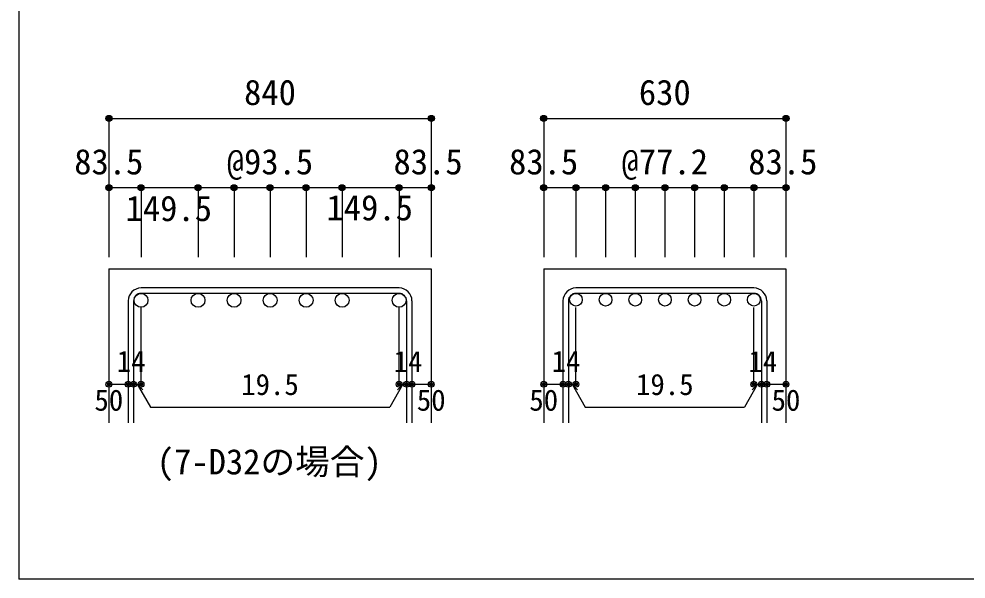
# Model space of a CAD drawing. Units: millimetres at full size, sheet at 1:30. Extents: x -5973 to 5954, y -4195 to 4201.
# Drawn here: x -5973 to -3514, y -4195 to -2742 of the extents above; entities that cross this region are included whole.
import ezdxf
from ezdxf.enums import TextEntityAlignment as Align

# ---------------------------------------------------------------- set-up
doc = ezdxf.new("R2010")
doc.units = ezdxf.units.MM
doc.header["$LTSCALE"] = 30
doc.header["$PDMODE"] = 32
doc.header["$PDSIZE"] = 15
for name, color, linetype in [('0-1_躯体線', 2, 'Continuous'), ('0-5_基礎梁筋', 7, 'Continuous'), ('0-6_スタラップ筋', 7, 'Continuous'), ('0-7_文字', 4, 'Continuous'), ('0-D_寸法', 4, 'Continuous'), ('F-0_枠', 6, 'Continuous')]:
    doc.layers.add(name, color=color, linetype=linetype)
doc.styles.add('ＭＳ ゴシック', font='')
doc.styles.get('ＭＳ ゴシック').set_extended_font_data('MS Gothic')

msp = doc.modelspace()

# ---------------------------------------------------------------- linework, layer by layer
at = {"layer": '0-1_躯体線'}
for p, q in [((-5739.36, -3389.89), (-5739.36, -3789.89)), ((-5739.36, -3389.89), (-4902.36, -3389.89)), ((-4902.36, -3389.89), (-4902.36, -3789.89)), ((-4610.3, -3389.89), (-4610.3, -3789.89)), ((-4610.3, -3389.89), (-3981.3, -3389.89)), ((-3981.3, -3389.89), (-3981.3, -3789.89))]:
    msp.add_line(p, q, dxfattribs=at)
at = {"layer": '0-5_基礎梁筋', "color": 3}
for centre, radius in [((-5655.86, -3471.89), 18), ((-5507.86, -3471.89), 18), ((-5414.36, -3471.89), 18), ((-5320.86, -3471.89), 18), ((-5227.36, -3471.89), 18), ((-5133.86, -3471.89), 18), ((-4985.86, -3471.89), 18), ((-4526.8, -3470.39), 16.5), ((-4449.8, -3470.39), 16.5), ((-4372.8, -3470.39), 16.5), ((-4295.8, -3470.39), 16.5), ((-4218.8, -3470.39), 16.5), ((-4141.8, -3470.39), 16.5), ((-4064.8, -3470.39), 16.5)]:
    msp.add_circle(centre, radius, dxfattribs=at)
at = {"layer": '0-6_スタラップ筋'}
for p, q in [((-4985.86, -3439.89), (-5655.86, -3439.89)), ((-4064.8, -3439.89), (-4526.8, -3439.89)), ((-4985.86, -3453.89), (-5655.86, -3453.89)), ((-4064.8, -3453.89), (-4526.8, -3453.89)), ((-5689.36, -3473.39), (-5689.36, -3789.89)), ((-5675.36, -3473.39), (-5675.36, -3789.89)), ((-4966.36, -3473.39), (-4966.36, -3789.89)), ((-4952.36, -3473.39), (-4952.36, -3789.89)), ((-4560.3, -3473.39), (-4560.3, -3789.89)), ((-4546.3, -3473.39), (-4546.3, -3789.89)), ((-4045.3, -3473.39), (-4045.3, -3789.89)), ((-4031.3, -3473.39), (-4031.3, -3789.89))]:
    msp.add_line(p, q, dxfattribs=at)
for centre, radius, start, end in [((-5655.86, -3473.39), 33.5, 90, 180), ((-4985.86, -3473.39), 33.5, 0, 90), ((-4526.8, -3473.39), 33.5, 90, 180), ((-4064.8, -3473.39), 33.5, 0, 90), ((-5655.86, -3473.39), 19.5, 90, 180), ((-4985.86, -3473.39), 19.5, 0, 90), ((-4526.8, -3473.39), 19.5, 90, 180), ((-4064.8, -3473.39), 19.5, 0, 90)]:
    msp.add_arc(centre, radius, start, end, dxfattribs=at)
at = {"layer": '0-D_寸法'}
for p, q in [((-5739.36, -2999.89), (-5739.36, -3179.89)), ((-5739.36, -2999.89), (-4902.36, -2999.89)), ((-4902.36, -2999.89), (-4902.36, -3179.89)), ((-4610.3, -2999.89), (-4610.3, -3179.89)), ((-4610.3, -2999.89), (-3981.3, -2999.89)), ((-3981.3, -2999.89), (-3981.3, -3179.89)), ((-5655.86, -3179.89), (-5739.36, -3179.89)), ((-5739.36, -3179.89), (-5739.36, -3359.89)), ((-5320.86, -3179.89), (-5655.86, -3179.89)), ((-5655.86, -3179.89), (-5655.86, -3359.89)), ((-5507.86, -3179.89), (-5507.86, -3359.89)), ((-5414.36, -3179.89), (-5414.36, -3359.89)), ((-4985.86, -3179.89), (-5320.86, -3179.89)), ((-5320.86, -3179.89), (-5320.86, -3359.89)), ((-5227.36, -3179.89), (-5227.36, -3359.89)), ((-5133.86, -3179.89), (-5133.86, -3359.89)), ((-4902.36, -3179.89), (-4985.86, -3179.89)), ((-4985.86, -3179.89), (-4985.86, -3359.89)), ((-4902.36, -3179.89), (-4902.36, -3359.89)), ((-4526.8, -3179.89), (-4610.3, -3179.89)), ((-4610.3, -3179.89), (-4610.3, -3359.89)), ((-4295.8, -3179.89), (-4526.8, -3179.89)), ((-4526.8, -3179.89), (-4526.8, -3359.89)), ((-4449.8, -3179.89), (-4449.8, -3359.89)), ((-4372.8, -3179.89), (-4372.8, -3359.89)), ((-4295.8, -3179.89), (-4295.8, -3359.89)), ((-4064.8, -3179.89), (-4295.8, -3179.89)), ((-4218.8, -3179.89), (-4218.8, -3359.89)), ((-4141.8, -3179.89), (-4141.8, -3359.89)), ((-3981.3, -3179.89), (-4064.8, -3179.89)), ((-4064.8, -3179.89), (-4064.8, -3359.89)), ((-3981.3, -3179.89), (-3981.3, -3359.89)), ((-5655.86, -3689.89), (-5655.86, -3490.56)), ((-4985.86, -3689.89), (-4985.86, -3490.56)), ((-4526.8, -3689.89), (-4526.8, -3490.56)), ((-4064.8, -3689.89), (-4064.8, -3490.56)), ((-5739.36, -3689.89), (-5689.36, -3689.89)), ((-5689.36, -3689.89), (-5655.86, -3689.89)), ((-5665.61, -3689.89), (-5651.47, -3704.04)), ((-5665.61, -3689.89), (-5631.39, -3749.17)), ((-4976.11, -3689.89), (-5010.33, -3749.17)), ((-4976.11, -3689.89), (-4990.25, -3704.04)), ((-4985.86, -3689.89), (-4902.36, -3689.89)), ((-4966.36, -3689.89), (-4952.36, -3689.89)), ((-4610.3, -3689.89), (-4560.3, -3689.89)), ((-4560.3, -3689.89), (-4526.8, -3689.89)), ((-4536.55, -3689.89), (-4522.41, -3704.04)), ((-4536.55, -3689.89), (-4502.33, -3749.17)), ((-4055.05, -3689.89), (-4089.27, -3749.17)), ((-4055.05, -3689.89), (-4069.19, -3704.04)), ((-4064.8, -3689.89), (-3981.3, -3689.89)), ((-4045.3, -3689.89), (-4031.3, -3689.89)), ((-5631.39, -3749.17), (-5010.33, -3749.17)), ((-4502.33, -3749.17), (-4089.27, -3749.17))]:
    msp.add_line(p, q, dxfattribs=at)
for points in [[(-4902.36, -2999.89), (-4902.36, -3179.89), (-4902.36, -3359.89)], [(-3981.3, -2999.89), (-3981.3, -3179.89), (-3981.3, -3359.89)]]:
    msp.add_lwpolyline(points, dxfattribs=at)
for centre, radius in [((-5739.36, -2999.89), 8), ((-5739.36, -2999.89), 7.2), ((-5739.36, -2999.89), 6.4), ((-5739.36, -2999.89), 5.6), ((-5739.36, -2999.89), 4.8), ((-5739.36, -2999.89), 4), ((-5739.36, -2999.89), 3.2), ((-5739.36, -2999.89), 2.4), ((-5739.36, -2999.89), 1.6), ((-5739.36, -2999.89), 0.8), ((-4902.36, -2999.89), 8), ((-4902.36, -2999.89), 7.2), ((-4902.36, -2999.89), 6.4), ((-4902.36, -2999.89), 5.6), ((-4902.36, -2999.89), 4.8), ((-4902.36, -2999.89), 4), ((-4902.36, -2999.89), 3.2), ((-4902.36, -2999.89), 2.4), ((-4902.36, -2999.89), 1.6), ((-4902.36, -2999.89), 0.8), ((-4610.3, -2999.89), 8), ((-4610.3, -2999.89), 7.2), ((-4610.3, -2999.89), 6.4), ((-4610.3, -2999.89), 5.6), ((-4610.3, -2999.89), 4.8), ((-4610.3, -2999.89), 4), ((-4610.3, -2999.89), 3.2), ((-4610.3, -2999.89), 2.4), ((-4610.3, -2999.89), 1.6), ((-4610.3, -2999.89), 0.8), ((-3981.3, -2999.89), 8), ((-3981.3, -2999.89), 7.2), ((-3981.3, -2999.89), 6.4), ((-3981.3, -2999.89), 5.6), ((-3981.3, -2999.89), 4.8), ((-3981.3, -2999.89), 4), ((-3981.3, -2999.89), 3.2), ((-3981.3, -2999.89), 2.4), ((-3981.3, -2999.89), 1.6), ((-3981.3, -2999.89), 0.8), ((-5739.36, -3179.89), 8), ((-5655.86, -3179.89), 8), ((-5507.86, -3179.89), 8), ((-5414.36, -3179.89), 8), ((-5320.86, -3179.89), 8), ((-5227.36, -3179.89), 8), ((-5133.86, -3179.89), 8), ((-4985.86, -3179.89), 8), ((-4902.36, -3179.89), 8), ((-4610.3, -3179.89), 8), ((-4526.8, -3179.89), 8), ((-4449.8, -3179.89), 8), ((-4372.8, -3179.89), 8), ((-4295.8, -3179.89), 8), ((-4218.8, -3179.89), 8), ((-4141.8, -3179.89), 8), ((-4064.8, -3179.89), 8), ((-3981.3, -3179.89), 8), ((-5739.36, -3179.89), 7.2), ((-5739.36, -3179.89), 6.4), ((-5739.36, -3179.89), 5.6), ((-5739.36, -3179.89), 4.8), ((-5739.36, -3179.89), 4), ((-5739.36, -3179.89), 3.2), ((-5739.36, -3179.89), 2.4), ((-5739.36, -3179.89), 1.6), ((-5739.36, -3179.89), 0.8), ((-5655.86, -3179.89), 7.2), ((-5655.86, -3179.89), 6.4), ((-5655.86, -3179.89), 5.6), ((-5655.86, -3179.89), 4.8), ((-5655.86, -3179.89), 4), ((-5655.86, -3179.89), 3.2), ((-5655.86, -3179.89), 2.4), ((-5655.86, -3179.89), 1.6), ((-5655.86, -3179.89), 0.8), ((-5507.86, -3179.89), 7.2), ((-5507.86, -3179.89), 6.4), ((-5507.86, -3179.89), 5.6), ((-5507.86, -3179.89), 4.8), ((-5507.86, -3179.89), 4), ((-5507.86, -3179.89), 3.2), ((-5507.86, -3179.89), 2.4), ((-5507.86, -3179.89), 1.6), ((-5507.86, -3179.89), 0.8), ((-5414.36, -3179.89), 7.2), ((-5414.36, -3179.89), 6.4), ((-5414.36, -3179.89), 5.6), ((-5414.36, -3179.89), 4.8), ((-5414.36, -3179.89), 4), ((-5414.36, -3179.89), 3.2), ((-5414.36, -3179.89), 2.4), ((-5414.36, -3179.89), 1.6), ((-5414.36, -3179.89), 0.8), ((-5320.86, -3179.89), 7.2), ((-5320.86, -3179.89), 6.4), ((-5320.86, -3179.89), 5.6), ((-5320.86, -3179.89), 4.8), ((-5320.86, -3179.89), 4), ((-5320.86, -3179.89), 3.2), ((-5320.86, -3179.89), 2.4), ((-5320.86, -3179.89), 1.6), ((-5320.86, -3179.89), 0.8), ((-5227.36, -3179.89), 7.2), ((-5227.36, -3179.89), 6.4), ((-5227.36, -3179.89), 5.6), ((-5227.36, -3179.89), 4.8), ((-5227.36, -3179.89), 4), ((-5227.36, -3179.89), 3.2), ((-5227.36, -3179.89), 2.4), ((-5227.36, -3179.89), 1.6), ((-5227.36, -3179.89), 0.8), ((-5133.86, -3179.89), 7.2), ((-5133.86, -3179.89), 6.4), ((-5133.86, -3179.89), 5.6), ((-5133.86, -3179.89), 4.8), ((-5133.86, -3179.89), 4), ((-5133.86, -3179.89), 3.2), ((-5133.86, -3179.89), 2.4), ((-5133.86, -3179.89), 1.6), ((-5133.86, -3179.89), 0.8), ((-4985.86, -3179.89), 7.2), ((-4985.86, -3179.89), 6.4), ((-4985.86, -3179.89), 5.6), ((-4985.86, -3179.89), 4.8), ((-4985.86, -3179.89), 4), ((-4985.86, -3179.89), 3.2), ((-4985.86, -3179.89), 2.4), ((-4985.86, -3179.89), 1.6), ((-4985.86, -3179.89), 0.8), ((-4902.36, -3179.89), 7.2), ((-4902.36, -3179.89), 6.4), ((-4902.36, -3179.89), 5.6), ((-4902.36, -3179.89), 4.8), ((-4902.36, -3179.89), 4), ((-4902.36, -3179.89), 3.2), ((-4902.36, -3179.89), 2.4), ((-4902.36, -3179.89), 1.6), ((-4902.36, -3179.89), 0.8), ((-4610.3, -3179.89), 7.2), ((-4610.3, -3179.89), 6.4), ((-4610.3, -3179.89), 5.6), ((-4610.3, -3179.89), 4.8), ((-4610.3, -3179.89), 4), ((-4610.3, -3179.89), 3.2), ((-4610.3, -3179.89), 2.4), ((-4610.3, -3179.89), 1.6), ((-4610.3, -3179.89), 0.8), ((-4526.8, -3179.89), 7.2), ((-4526.8, -3179.89), 6.4), ((-4526.8, -3179.89), 5.6), ((-4526.8, -3179.89), 4.8), ((-4526.8, -3179.89), 4), ((-4526.8, -3179.89), 3.2), ((-4526.8, -3179.89), 2.4), ((-4526.8, -3179.89), 1.6), ((-4526.8, -3179.89), 0.8), ((-4449.8, -3179.89), 7.2), ((-4449.8, -3179.89), 6.4), ((-4449.8, -3179.89), 5.6), ((-4449.8, -3179.89), 4.8), ((-4449.8, -3179.89), 4), ((-4449.8, -3179.89), 3.2), ((-4449.8, -3179.89), 2.4), ((-4449.8, -3179.89), 1.6), ((-4449.8, -3179.89), 0.8), ((-4372.8, -3179.89), 7.2), ((-4372.8, -3179.89), 6.4), ((-4372.8, -3179.89), 5.6), ((-4372.8, -3179.89), 4.8), ((-4372.8, -3179.89), 4), ((-4372.8, -3179.89), 3.2), ((-4372.8, -3179.89), 2.4), ((-4372.8, -3179.89), 1.6), ((-4372.8, -3179.89), 0.8), ((-4295.8, -3179.89), 7.2), ((-4295.8, -3179.89), 6.4), ((-4295.8, -3179.89), 5.6), ((-4295.8, -3179.89), 4.8), ((-4295.8, -3179.89), 4), ((-4295.8, -3179.89), 3.2), ((-4295.8, -3179.89), 2.4), ((-4295.8, -3179.89), 1.6), ((-4295.8, -3179.89), 0.8), ((-4218.8, -3179.89), 7.2), ((-4218.8, -3179.89), 6.4), ((-4218.8, -3179.89), 5.6), ((-4218.8, -3179.89), 4.8), ((-4218.8, -3179.89), 4), ((-4218.8, -3179.89), 3.2), ((-4218.8, -3179.89), 2.4), ((-4218.8, -3179.89), 1.6), ((-4218.8, -3179.89), 0.8), ((-4141.8, -3179.89), 7.2), ((-4141.8, -3179.89), 6.4), ((-4141.8, -3179.89), 5.6), ((-4141.8, -3179.89), 4.8), ((-4141.8, -3179.89), 4), ((-4141.8, -3179.89), 3.2), ((-4141.8, -3179.89), 2.4), ((-4141.8, -3179.89), 1.6), ((-4141.8, -3179.89), 0.8), ((-4064.8, -3179.89), 7.2), ((-4064.8, -3179.89), 6.4), ((-4064.8, -3179.89), 5.6), ((-4064.8, -3179.89), 4.8), ((-4064.8, -3179.89), 4), ((-4064.8, -3179.89), 3.2), ((-4064.8, -3179.89), 2.4), ((-4064.8, -3179.89), 1.6), ((-4064.8, -3179.89), 0.8), ((-3981.3, -3179.89), 7.2), ((-3981.3, -3179.89), 6.4), ((-3981.3, -3179.89), 5.6), ((-3981.3, -3179.89), 4.8), ((-3981.3, -3179.89), 4), ((-3981.3, -3179.89), 3.2), ((-3981.3, -3179.89), 2.4), ((-3981.3, -3179.89), 1.6), ((-3981.3, -3179.89), 0.8), ((-5739.36, -3689.89), 4), ((-5739.36, -3689.89), 3.6), ((-5739.36, -3689.89), 3.2), ((-5739.36, -3689.89), 2.8), ((-5739.36, -3689.89), 2.4), ((-5739.36, -3689.89), 2), ((-5739.36, -3689.89), 1.6), ((-5689.36, -3689.89), 4), ((-5689.36, -3689.89), 3.6), ((-5689.36, -3689.89), 3.2), ((-5689.36, -3689.89), 2.8), ((-5689.36, -3689.89), 2.4), ((-5689.36, -3689.89), 2), ((-5689.36, -3689.89), 1.6), ((-5675.36, -3689.89), 4), ((-5675.36, -3689.89), 3.6), ((-5675.36, -3689.89), 3.2), ((-5675.36, -3689.89), 2.8), ((-5675.36, -3689.89), 2.4), ((-5675.36, -3689.89), 2), ((-5675.36, -3689.89), 1.6), ((-5655.86, -3689.89), 4), ((-5655.86, -3689.89), 3.6), ((-5655.86, -3689.89), 3.2), ((-5655.86, -3689.89), 2.8), ((-5655.86, -3689.89), 2.4), ((-5655.86, -3689.89), 2), ((-5655.86, -3689.89), 1.6), ((-4985.86, -3689.89), 4), ((-4985.86, -3689.89), 3.6), ((-4985.86, -3689.89), 3.2), ((-4985.86, -3689.89), 2.8), ((-4985.86, -3689.89), 2.4), ((-4985.86, -3689.89), 2), ((-4985.86, -3689.89), 1.6), ((-4966.36, -3689.89), 4), ((-4966.36, -3689.89), 3.6), ((-4966.36, -3689.89), 3.2), ((-4966.36, -3689.89), 2.8), ((-4966.36, -3689.89), 2.4), ((-4966.36, -3689.89), 2), ((-4966.36, -3689.89), 1.6), ((-4952.36, -3689.89), 4), ((-4952.36, -3689.89), 3.6), ((-4952.36, -3689.89), 3.2), ((-4952.36, -3689.89), 2.8), ((-4952.36, -3689.89), 2.4), ((-4952.36, -3689.89), 2), ((-4952.36, -3689.89), 1.6), ((-4902.36, -3689.89), 4), ((-4902.36, -3689.89), 3.6), ((-4902.36, -3689.89), 3.2), ((-4902.36, -3689.89), 2.8), ((-4902.36, -3689.89), 2.4), ((-4902.36, -3689.89), 2), ((-4902.36, -3689.89), 1.6), ((-4610.3, -3689.89), 4), ((-4610.3, -3689.89), 3.6), ((-4610.3, -3689.89), 3.2), ((-4610.3, -3689.89), 2.8), ((-4610.3, -3689.89), 2.4), ((-4610.3, -3689.89), 2), ((-4610.3, -3689.89), 1.6), ((-4560.3, -3689.89), 4), ((-4560.3, -3689.89), 3.6), ((-4560.3, -3689.89), 3.2), ((-4560.3, -3689.89), 2.8), ((-4560.3, -3689.89), 2.4), ((-4560.3, -3689.89), 2), ((-4560.3, -3689.89), 1.6), ((-4546.3, -3689.89), 4), ((-4546.3, -3689.89), 3.6), ((-4546.3, -3689.89), 3.2), ((-4546.3, -3689.89), 2.8), ((-4546.3, -3689.89), 2.4), ((-4546.3, -3689.89), 2), ((-4546.3, -3689.89), 1.6), ((-4526.8, -3689.89), 4), ((-4526.8, -3689.89), 3.6), ((-4526.8, -3689.89), 3.2), ((-4526.8, -3689.89), 2.8), ((-4526.8, -3689.89), 2.4), ((-4526.8, -3689.89), 2), ((-4526.8, -3689.89), 1.6), ((-4064.8, -3689.89), 4), ((-4064.8, -3689.89), 3.6), ((-4064.8, -3689.89), 3.2), ((-4064.8, -3689.89), 2.8), ((-4064.8, -3689.89), 2.4), ((-4064.8, -3689.89), 2), ((-4064.8, -3689.89), 1.6), ((-4045.3, -3689.89), 4), ((-4045.3, -3689.89), 3.6), ((-4045.3, -3689.89), 3.2), ((-4045.3, -3689.89), 2.8), ((-4045.3, -3689.89), 2.4), ((-4045.3, -3689.89), 2), ((-4045.3, -3689.89), 1.6), ((-4031.3, -3689.89), 4), ((-4031.3, -3689.89), 3.6), ((-4031.3, -3689.89), 3.2), ((-4031.3, -3689.89), 2.8), ((-4031.3, -3689.89), 2.4), ((-4031.3, -3689.89), 2), ((-4031.3, -3689.89), 1.6), ((-3981.3, -3689.89), 4), ((-3981.3, -3689.89), 3.6), ((-3981.3, -3689.89), 3.2), ((-3981.3, -3689.89), 2.8), ((-3981.3, -3689.89), 2.4), ((-3981.3, -3689.89), 2), ((-3981.3, -3689.89), 1.6), ((-5739.36, -3689.89), 1.2), ((-5739.36, -3689.89), 0.8), ((-5739.36, -3689.89), 0.4), ((-5689.36, -3689.89), 1.2), ((-5689.36, -3689.89), 0.8), ((-5689.36, -3689.89), 0.4), ((-5675.36, -3689.89), 1.2), ((-5675.36, -3689.89), 0.8), ((-5675.36, -3689.89), 0.4), ((-5655.86, -3689.89), 1.2), ((-5655.86, -3689.89), 0.8), ((-5655.86, -3689.89), 0.4), ((-4985.86, -3689.89), 1.2), ((-4985.86, -3689.89), 0.8), ((-4985.86, -3689.89), 0.4), ((-4966.36, -3689.89), 1.2), ((-4966.36, -3689.89), 0.8), ((-4966.36, -3689.89), 0.4), ((-4952.36, -3689.89), 1.2), ((-4952.36, -3689.89), 0.8), ((-4952.36, -3689.89), 0.4), ((-4902.36, -3689.89), 1.2), ((-4902.36, -3689.89), 0.8), ((-4902.36, -3689.89), 0.4), ((-4610.3, -3689.89), 1.2), ((-4610.3, -3689.89), 0.8), ((-4610.3, -3689.89), 0.4), ((-4560.3, -3689.89), 1.2), ((-4560.3, -3689.89), 0.8), ((-4560.3, -3689.89), 0.4), ((-4546.3, -3689.89), 1.2), ((-4546.3, -3689.89), 0.8), ((-4546.3, -3689.89), 0.4), ((-4526.8, -3689.89), 1.2), ((-4526.8, -3689.89), 0.8), ((-4526.8, -3689.89), 0.4), ((-4064.8, -3689.89), 1.2), ((-4064.8, -3689.89), 0.8), ((-4064.8, -3689.89), 0.4), ((-4045.3, -3689.89), 1.2), ((-4045.3, -3689.89), 0.8), ((-4045.3, -3689.89), 0.4), ((-4031.3, -3689.89), 1.2), ((-4031.3, -3689.89), 0.8), ((-4031.3, -3689.89), 0.4), ((-3981.3, -3689.89), 1.2), ((-3981.3, -3689.89), 0.8), ((-3981.3, -3689.89), 0.4)]:
    msp.add_circle(centre, radius, dxfattribs=at)
at = {"layer": '0-D_寸法', "color": 7}
for p in [(-5739.36, -2999.89), (-4902.36, -2999.89), (-4610.3, -2999.89), (-3981.3, -2999.89), (-5739.36, -3179.89), (-5655.86, -3179.89), (-5507.86, -3179.89), (-5414.36, -3179.89), (-5320.86, -3179.89), (-5227.36, -3179.89), (-5133.86, -3179.89), (-4985.86, -3179.89), (-4902.36, -3179.89), (-4610.3, -3179.89), (-4526.8, -3179.89), (-4449.8, -3179.89), (-4372.8, -3179.89), (-4295.8, -3179.89), (-4218.8, -3179.89), (-4141.8, -3179.89), (-4064.8, -3179.89), (-3981.3, -3179.89), (-5739.36, -3689.89), (-5689.36, -3689.89), (-5675.36, -3689.89), (-5655.86, -3689.89), (-4985.86, -3689.89), (-4966.36, -3689.89), (-4952.36, -3689.89), (-4902.36, -3689.89), (-4610.3, -3689.89), (-4560.3, -3689.89), (-4546.3, -3689.89), (-4526.8, -3689.89), (-4064.8, -3689.89), (-4045.3, -3689.89), (-4031.3, -3689.89), (-3981.3, -3689.89)]:
    msp.add_point(p, dxfattribs=at)
at = {"layer": 'F-0_枠'}
for p in [(-5972.88, 4201.15), (5954.1, -4195.24)]:
    msp.add_line(p, (-5972.88, -4195.24), dxfattribs=at)

# ---------------------------------------------------------------- texts
at = {"layer": '0-7_文字', "color": 7, "style": 'ＭＳ ゴシック'}
msp.add_text('(7-D32の場合)', height=65.98, dxfattribs=at).set_placement((-5615.05, -3943.52), align=Align.BOTTOM_LEFT)
at = {"layer": '0-D_寸法', "style": 'ＭＳ ゴシック'}
for s, height, p in [('840', 65.98, (-5388.36, -2984.89)), ('630', 65.98, (-4363.3, -2984.89)), ('83.5', 65.98, (-5829.36, -3164.89)), ('@93.5', 65.98, (-5433.36, -3164.89)), ('83.5', 65.98, (-5000.36, -3164.89)), ('83.5', 65.98, (-4700.3, -3164.89)), ('@77.2', 65.98, (-4408.3, -3164.89)), ('83.5', 65.98, (-4079.3, -3164.89)), ('149.5', 65.98, (-5696, -3286.08)), ('149.5', 65.98, (-5174.32, -3284.15)), ('14', 54.99, (-5718.79, -3674.13)), ('14', 54.99, (-4999.94, -3674.66)), ('14', 54.99, (-4589.73, -3674.13)), ('14', 54.99, (-4078.88, -3674.66)), ('19.5', 54.99, (-5395.86, -3734.17)), ('19.5', 54.99, (-4370.8, -3734.17)), ('50', 54.99, (-5776.86, -3774.89)), ('50', 54.99, (-4939.86, -3774.89)), ('50', 54.99, (-4647.8, -3774.89)), ('50', 54.99, (-4018.8, -3774.89))]:
    msp.add_text(s, height=height, dxfattribs=at).set_placement(p, align=Align.BOTTOM_LEFT)

doc.saveas('drawing.dxf')
